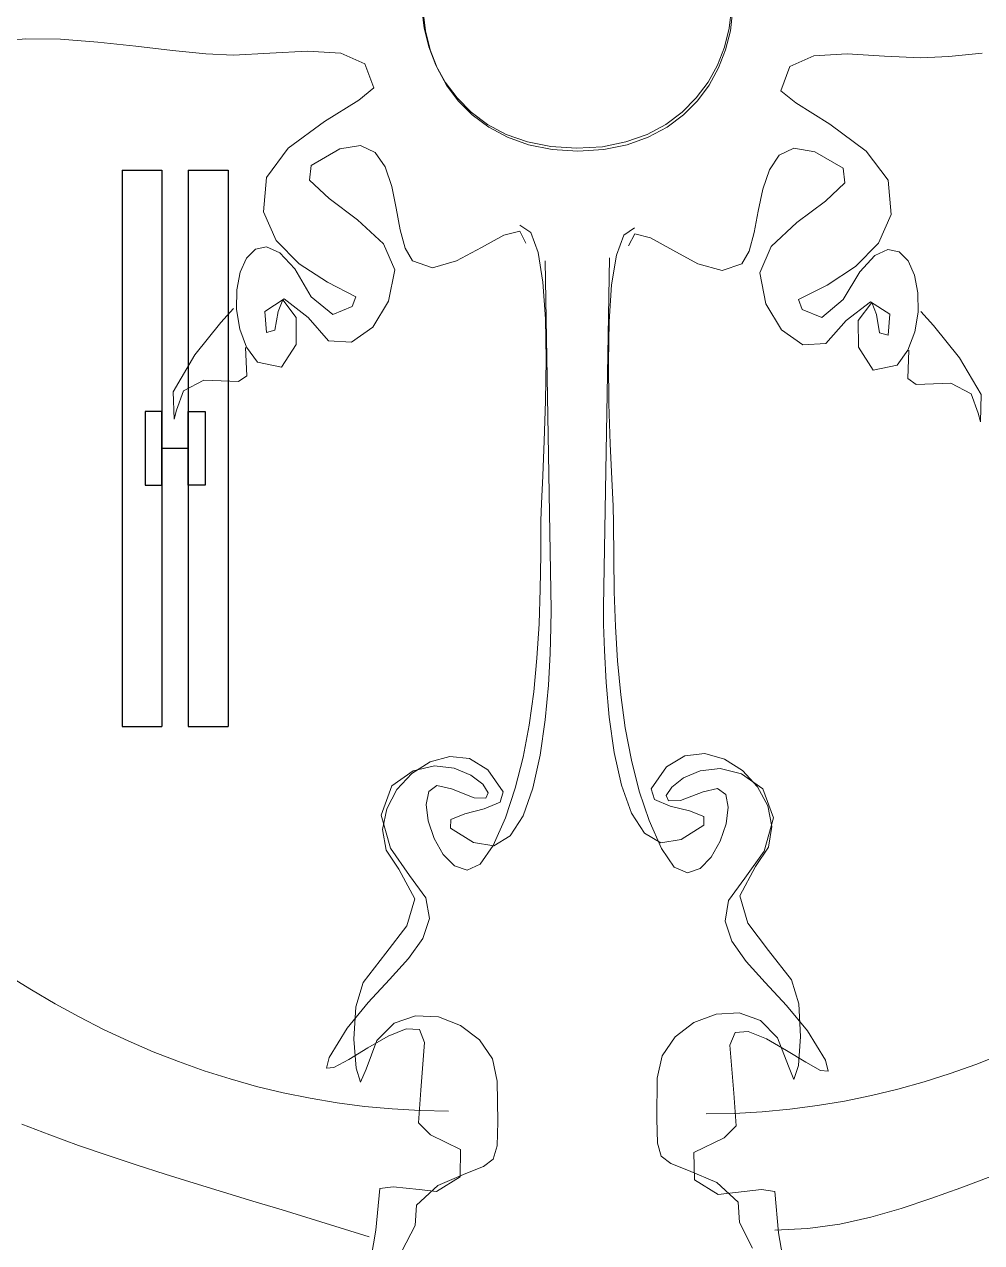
# Model space of a CAD drawing. Header units: centimetres. Extents: x -377343 to 693706, y 194584 to 813780.
# Drawn here: x 203744.49 to 203780.63, y 497816.13 to 497862.12 of the extents above; entities that cross this region are included whole.
import ezdxf

# ---------------------------------------------------------------- set-up
doc = ezdxf.new("R2010")
doc.units = ezdxf.units.CM
for name, color, linetype in [('pintu', 235, 'Continuous'), ('PIPA', 11, 'Continuous'), ('TEXT', 7, 'Continuous')]:
    doc.layers.add(name, color=color, linetype=linetype)

msp = doc.modelspace()

# ---------------------------------------------------------------- linework, layer by layer
at = {"layer": 'pintu'}
for p, q in [((203748.178, 497856.613), (203748.178, 497835.613)), ((203748.178, 497856.613), (203749.678, 497856.613)), ((203749.678, 497856.613), (203749.678, 497835.613)), ((203750.678, 497856.613), (203750.678, 497835.613)), ((203750.678, 497856.613), (203750.678, 497835.613)), ((203750.678, 497856.613), (203752.178, 497856.613)), ((203752.178, 497856.613), (203752.178, 497835.613)), ((203749.678, 497846.113), (203750.678, 497846.113)), ((203748.178, 497835.613), (203749.678, 497835.613)), ((203750.678, 497835.613), (203752.178, 497835.613))]:
    msp.add_line(p, q, dxfattribs=at)
for points in [[(203749.678, 497847.5), (203749.046, 497847.5), (203749.046, 497844.726), (203749.678, 497844.726)], [(203750.678, 497847.5), (203751.31, 497847.5), (203751.31, 497844.726), (203750.678, 497844.726)]]:
    msp.add_lwpolyline(points, close=True, dxfattribs=at)
at = {"layer": 'PIPA', "lineweight": 35, "extrusion": (0, 0.816497, 0.57735), "elevation": 193451.324}
msp.add_lwpolyline([(-421704.212, -325591.681), (-159560.265, -63447.734), (377343.333, -600351.331), (-158232.47, -1135927.133), (-693706.405, -600453.199), (-454216.825, -360963.619)], dxfattribs=at)
at = {"layer": 'TEXT', "color": 2, "linetype": 'Continuous', "lineweight": 13}
for p, q in [((203759.584, 497861.973), (203759.496, 497862.701)), ((203759.584, 497861.973), (203759.496, 497862.701)), ((203759.63, 497861.867), (203759.541, 497862.595)), ((203759.63, 497861.867), (203759.541, 497862.595)), ((203771.184, 497862.7), (203771.096, 497861.972)), ((203771.184, 497862.7), (203771.096, 497861.972)), ((203771.23, 497862.594), (203771.142, 497861.866)), ((203771.23, 497862.594), (203771.142, 497861.866)), ((203759.761, 497861.262), (203759.584, 497861.973)), ((203759.761, 497861.262), (203759.584, 497861.973)), ((203759.807, 497861.156), (203759.63, 497861.867)), ((203759.807, 497861.156), (203759.63, 497861.867)), ((203771.096, 497861.972), (203770.919, 497861.26)), ((203771.096, 497861.972), (203770.919, 497861.26)), ((203771.142, 497861.866), (203770.964, 497861.154)), ((203771.142, 497861.866), (203770.964, 497861.154)), ((203743.387, 497861.464), (203744.536, 497861.575)), ((203743.387, 497861.464), (203744.536, 497861.575)), ((203744.536, 497861.575), (203745.854, 497861.556)), ((203744.536, 497861.575), (203745.854, 497861.556)), ((203745.854, 497861.556), (203747.267, 497861.45)), ((203745.854, 497861.556), (203747.267, 497861.45)), ((203747.267, 497861.45), (203748.701, 497861.296)), ((203747.267, 497861.45), (203748.701, 497861.296)), ((203748.701, 497861.296), (203750.082, 497861.135)), ((203748.701, 497861.296), (203750.082, 497861.135)), ((203750.082, 497861.135), (203751.336, 497861.008)), ((203750.082, 497861.135), (203751.336, 497861.008)), ((203751.336, 497861.008), (203752.39, 497860.957)), ((203751.336, 497861.008), (203752.39, 497860.957)), ((203752.39, 497860.957), (203753.762, 497861.023)), ((203752.39, 497860.957), (203753.762, 497861.023)), ((203753.762, 497861.023), (203755.178, 497861.105)), ((203753.762, 497861.023), (203755.178, 497861.105)), ((203755.178, 497861.105), (203756.436, 497861.03)), ((203755.178, 497861.105), (203756.436, 497861.03)), ((203756.436, 497861.03), (203757.338, 497860.626)), ((203756.436, 497861.03), (203757.338, 497860.626)), ((203760.026, 497860.578), (203759.761, 497861.262)), ((203760.026, 497860.578), (203759.761, 497861.262)), ((203760.072, 497860.472), (203759.807, 497861.156)), ((203760.072, 497860.472), (203759.807, 497861.156)), ((203770.919, 497861.26), (203770.653, 497860.577)), ((203770.919, 497861.26), (203770.653, 497860.577)), ((203770.964, 497861.154), (203770.699, 497860.471)), ((203770.964, 497861.154), (203770.699, 497860.471)), ((203774.29, 497860.924), (203773.388, 497860.52)), ((203774.29, 497860.924), (203773.388, 497860.52)), ((203775.548, 497860.999), (203774.29, 497860.924)), ((203775.548, 497860.999), (203774.29, 497860.924)), ((203776.963, 497860.917), (203775.548, 497860.999)), ((203776.963, 497860.917), (203775.548, 497860.999)), ((203778.335, 497860.851), (203776.963, 497860.917)), ((203778.335, 497860.851), (203776.963, 497860.917)), ((203779.389, 497860.902), (203778.335, 497860.851)), ((203779.389, 497860.902), (203778.335, 497860.851)), ((203780.644, 497861.029), (203779.389, 497860.902)), ((203780.644, 497861.029), (203779.389, 497860.902)), ((203757.338, 497860.626), (203757.683, 497859.718)), ((203757.338, 497860.626), (203757.683, 497859.718)), ((203760.381, 497859.933), (203760.026, 497860.578)), ((203760.381, 497859.933), (203760.026, 497860.578)), ((203760.426, 497859.827), (203760.072, 497860.472)), ((203760.426, 497859.827), (203760.072, 497860.472)), ((203770.653, 497860.577), (203770.299, 497859.932)), ((203770.653, 497860.577), (203770.299, 497859.932)), ((203770.699, 497860.471), (203770.345, 497859.826)), ((203770.699, 497860.471), (203770.345, 497859.826)), ((203773.388, 497860.52), (203773.043, 497859.612)), ((203773.388, 497860.52), (203773.043, 497859.612)), ((203757.683, 497859.718), (203757.113, 497859.254)), ((203757.683, 497859.718), (203757.113, 497859.254)), ((203760.823, 497859.338), (203760.381, 497859.933)), ((203760.823, 497859.338), (203760.381, 497859.933)), ((203760.869, 497859.232), (203760.426, 497859.827)), ((203760.869, 497859.232), (203760.426, 497859.827)), ((203770.299, 497859.932), (203769.856, 497859.337)), ((203770.299, 497859.932), (203769.856, 497859.337)), ((203770.345, 497859.826), (203769.902, 497859.231)), ((203770.345, 497859.826), (203769.902, 497859.231)), ((203773.043, 497859.612), (203773.613, 497859.148)), ((203773.043, 497859.612), (203773.613, 497859.148)), ((203757.113, 497859.254), (203755.825, 497858.452)), ((203757.113, 497859.254), (203755.825, 497858.452)), ((203761.354, 497858.804), (203760.823, 497859.338)), ((203761.354, 497858.804), (203760.823, 497859.338)), ((203761.4, 497858.698), (203760.869, 497859.232)), ((203761.4, 497858.698), (203760.869, 497859.232)), ((203769.856, 497859.337), (203769.325, 497858.803)), ((203769.856, 497859.337), (203769.325, 497858.803)), ((203769.902, 497859.231), (203769.37, 497858.697)), ((203769.902, 497859.231), (203769.37, 497858.697)), ((203773.613, 497859.148), (203774.901, 497858.346)), ((203773.613, 497859.148), (203774.901, 497858.346)), ((203761.974, 497858.342), (203761.354, 497858.804)), ((203761.974, 497858.342), (203761.354, 497858.804)), ((203762.02, 497858.236), (203761.4, 497858.698)), ((203762.02, 497858.236), (203761.4, 497858.698)), ((203769.325, 497858.803), (203768.705, 497858.341)), ((203769.325, 497858.803), (203768.705, 497858.341)), ((203769.37, 497858.697), (203768.751, 497858.235)), ((203769.37, 497858.697), (203768.751, 497858.235)), ((203755.825, 497858.452), (203754.452, 497857.438)), ((203755.825, 497858.452), (203754.452, 497857.438)), ((203762.683, 497857.963), (203761.974, 497858.342)), ((203762.683, 497857.963), (203761.974, 497858.342)), ((203762.728, 497857.857), (203762.02, 497858.236)), ((203762.728, 497857.857), (203762.02, 497858.236)), ((203768.705, 497858.341), (203767.996, 497857.963)), ((203768.705, 497858.341), (203767.996, 497857.963)), ((203768.751, 497858.235), (203768.042, 497857.857)), ((203768.751, 497858.235), (203768.042, 497857.857)), ((203774.901, 497858.346), (203776.273, 497857.332)), ((203774.901, 497858.346), (203776.273, 497857.332)), ((203763.479, 497857.679), (203762.683, 497857.963)), ((203763.479, 497857.679), (203762.683, 497857.963)), ((203763.525, 497857.573), (203762.728, 497857.857)), ((203763.525, 497857.573), (203762.728, 497857.857)), ((203767.996, 497857.963), (203767.2, 497857.678)), ((203767.996, 497857.963), (203767.2, 497857.678)), ((203768.042, 497857.857), (203767.245, 497857.572)), ((203768.042, 497857.857), (203767.245, 497857.572)), ((203754.452, 497857.438), (203753.629, 497856.34)), ((203754.452, 497857.438), (203753.629, 497856.34)), ((203755.318, 497856.791), (203756.395, 497857.412)), ((203755.318, 497856.791), (203756.395, 497857.412)), ((203756.395, 497857.412), (203757.183, 497857.543)), ((203756.395, 497857.412), (203757.183, 497857.543)), ((203757.183, 497857.543), (203757.737, 497857.283)), ((203757.183, 497857.543), (203757.737, 497857.283)), ((203757.737, 497857.283), (203758.11, 497856.734)), ((203757.737, 497857.283), (203758.11, 497856.734)), ((203764.365, 497857.5), (203763.479, 497857.679)), ((203764.365, 497857.5), (203763.479, 497857.679)), ((203764.411, 497857.393), (203763.525, 497857.573)), ((203764.411, 497857.393), (203763.525, 497857.573)), ((203765.339, 497857.437), (203764.365, 497857.5)), ((203765.339, 497857.437), (203764.365, 497857.5)), ((203765.385, 497857.331), (203764.411, 497857.393)), ((203765.385, 497857.331), (203764.411, 497857.393)), ((203765.34, 497857.437), (203765.339, 497857.437)), ((203765.34, 497857.437), (203765.339, 497857.437)), ((203766.314, 497857.499), (203765.34, 497857.437)), ((203766.314, 497857.499), (203765.34, 497857.437)), ((203765.386, 497857.331), (203765.385, 497857.331)), ((203765.386, 497857.331), (203765.385, 497857.331)), ((203766.36, 497857.393), (203765.386, 497857.331)), ((203766.36, 497857.393), (203765.386, 497857.331)), ((203767.2, 497857.678), (203766.314, 497857.499)), ((203767.2, 497857.678), (203766.314, 497857.499)), ((203767.245, 497857.572), (203766.36, 497857.393)), ((203767.245, 497857.572), (203766.36, 497857.393)), ((203773.543, 497857.437), (203772.989, 497857.177)), ((203773.543, 497857.437), (203772.989, 497857.177)), ((203774.331, 497857.306), (203773.543, 497857.437)), ((203774.331, 497857.306), (203773.543, 497857.437)), ((203775.408, 497856.685), (203774.331, 497857.306)), ((203775.408, 497856.685), (203774.331, 497857.306)), ((203776.273, 497857.332), (203777.097, 497856.234)), ((203776.273, 497857.332), (203777.097, 497856.234)), ((203755.257, 497856.24), (203755.318, 497856.791)), ((203755.257, 497856.24), (203755.318, 497856.791)), ((203772.989, 497857.177), (203772.616, 497856.628)), ((203772.989, 497857.177), (203772.616, 497856.628)), ((203753.629, 497856.34), (203753.515, 497855.039)), ((203753.629, 497856.34), (203753.515, 497855.039)), ((203758.11, 497856.734), (203758.356, 497855.997)), ((203758.11, 497856.734), (203758.356, 497855.997)), ((203772.616, 497856.628), (203772.369, 497855.891)), ((203772.616, 497856.628), (203772.369, 497855.891)), ((203775.469, 497856.134), (203775.408, 497856.685)), ((203775.469, 497856.134), (203775.408, 497856.685)), ((203755.99, 497855.549), (203755.257, 497856.24)), ((203755.99, 497855.549), (203755.257, 497856.24)), ((203758.356, 497855.997), (203758.529, 497855.173)), ((203758.356, 497855.997), (203758.529, 497855.173)), ((203772.369, 497855.891), (203772.196, 497855.066)), ((203772.369, 497855.891), (203772.196, 497855.066)), ((203774.736, 497855.443), (203775.469, 497856.134)), ((203774.736, 497855.443), (203775.469, 497856.134)), ((203777.097, 497856.234), (203777.21, 497854.933)), ((203777.097, 497856.234), (203777.21, 497854.933)), ((203757.069, 497854.739), (203755.99, 497855.549)), ((203757.069, 497854.739), (203755.99, 497855.549)), ((203773.656, 497854.633), (203774.736, 497855.443)), ((203773.656, 497854.633), (203774.736, 497855.443)), ((203753.515, 497855.039), (203753.991, 497853.96)), ((203753.515, 497855.039), (203753.991, 497853.96)), ((203758.529, 497855.173), (203758.683, 497854.362)), ((203758.529, 497855.173), (203758.683, 497854.362)), ((203772.196, 497855.066), (203772.043, 497854.256)), ((203772.196, 497855.066), (203772.043, 497854.256)), ((203777.21, 497854.933), (203776.735, 497853.854)), ((203777.21, 497854.933), (203776.735, 497853.854)), ((203758.046, 497853.832), (203757.069, 497854.739)), ((203758.046, 497853.832), (203757.069, 497854.739)), ((203763.606, 497854.263), (203763.2, 497854.539)), ((203763.606, 497854.263), (203763.2, 497854.539)), ((203772.68, 497853.726), (203773.656, 497854.633)), ((203772.68, 497853.726), (203773.656, 497854.633)), ((203758.683, 497854.362), (203758.871, 497853.667)), ((203758.683, 497854.362), (203758.871, 497853.667)), ((203761.751, 497853.694), (203762.592, 497854.163)), ((203761.751, 497853.694), (203762.592, 497854.163)), ((203762.592, 497854.163), (203763.195, 497854.313)), ((203762.592, 497854.163), (203763.195, 497854.313)), ((203763.195, 497854.313), (203763.426, 497853.863)), ((203763.195, 497854.313), (203763.426, 497853.863)), ((203763.888, 497853.509), (203763.606, 497854.263)), ((203763.888, 497853.509), (203763.606, 497854.263)), ((203766.838, 497853.403), (203767.12, 497854.157)), ((203766.838, 497853.403), (203767.12, 497854.157)), ((203767.12, 497854.157), (203767.525, 497854.433)), ((203767.12, 497854.157), (203767.525, 497854.433)), ((203767.531, 497854.207), (203767.3, 497853.757)), ((203767.531, 497854.207), (203767.3, 497853.757)), ((203768.134, 497854.057), (203767.531, 497854.207)), ((203768.134, 497854.057), (203767.531, 497854.207)), ((203768.975, 497853.588), (203768.134, 497854.057)), ((203768.975, 497853.588), (203768.134, 497854.057)), ((203772.043, 497854.256), (203771.855, 497853.561)), ((203772.043, 497854.256), (203771.855, 497853.561)), ((203753.209, 497853.636), (203752.874, 497853.294)), ((203753.209, 497853.636), (203752.874, 497853.294)), ((203753.632, 497853.723), (203753.209, 497853.636)), ((203753.632, 497853.723), (203753.209, 497853.636)), ((203754.132, 497853.493), (203753.632, 497853.723)), ((203754.132, 497853.493), (203753.632, 497853.723)), ((203753.991, 497853.96), (203754.861, 497853.081)), ((203753.991, 497853.96), (203754.861, 497853.081)), ((203758.471, 497852.849), (203758.046, 497853.832)), ((203758.471, 497852.849), (203758.046, 497853.832)), ((203758.871, 497853.667), (203759.147, 497853.187)), ((203758.871, 497853.667), (203759.147, 497853.187)), ((203760.807, 497853.187), (203761.751, 497853.694)), ((203760.807, 497853.187), (203761.751, 497853.694)), ((203769.919, 497853.081), (203768.975, 497853.588)), ((203769.919, 497853.081), (203768.975, 497853.588)), ((203771.855, 497853.561), (203771.579, 497853.081)), ((203771.855, 497853.561), (203771.579, 497853.081)), ((203772.255, 497852.743), (203772.68, 497853.726)), ((203772.255, 497852.743), (203772.68, 497853.726)), ((203776.735, 497853.854), (203775.864, 497852.975)), ((203776.735, 497853.854), (203775.864, 497852.975)), ((203776.594, 497853.387), (203777.094, 497853.617)), ((203776.594, 497853.387), (203777.094, 497853.617)), ((203777.094, 497853.617), (203777.516, 497853.53)), ((203777.094, 497853.617), (203777.516, 497853.53)), ((203752.874, 497853.294), (203752.636, 497852.759)), ((203752.874, 497853.294), (203752.636, 497852.759)), ((203754.697, 497852.885), (203754.132, 497853.493)), ((203754.697, 497852.885), (203754.132, 497853.493)), ((203754.861, 497853.081), (203755.932, 497852.38)), ((203754.861, 497853.081), (203755.932, 497852.38)), ((203759.147, 497853.187), (203759.894, 497852.925)), ((203759.147, 497853.187), (203759.894, 497852.925)), ((203759.894, 497852.925), (203760.807, 497853.187)), ((203759.894, 497852.925), (203760.807, 497853.187)), ((203764.066, 497852.386), (203763.888, 497853.509)), ((203764.066, 497852.386), (203763.888, 497853.509)), ((203764.147, 497853.194), (203764.372, 497840.019)), ((203764.147, 497853.194), (203764.372, 497840.019)), ((203766.579, 497853.3), (203766.353, 497840.125)), ((203766.579, 497853.3), (203766.353, 497840.125)), ((203766.66, 497852.28), (203766.838, 497853.403)), ((203766.66, 497852.28), (203766.838, 497853.403)), ((203770.832, 497852.819), (203769.919, 497853.081)), ((203770.832, 497852.819), (203769.919, 497853.081)), ((203771.579, 497853.081), (203770.832, 497852.819)), ((203771.579, 497853.081), (203770.832, 497852.819)), ((203776.029, 497852.779), (203776.594, 497853.387)), ((203776.029, 497852.779), (203776.594, 497853.387)), ((203777.516, 497853.53), (203777.852, 497853.188)), ((203777.516, 497853.53), (203777.852, 497853.188)), ((203777.852, 497853.188), (203778.089, 497852.653)), ((203777.852, 497853.188), (203778.089, 497852.653)), ((203752.636, 497852.759), (203752.507, 497852.093)), ((203752.636, 497852.759), (203752.507, 497852.093)), ((203755.318, 497851.836), (203754.697, 497852.885)), ((203755.318, 497851.836), (203754.697, 497852.885)), ((203758.24, 497851.668), (203758.471, 497852.849)), ((203758.24, 497851.668), (203758.471, 497852.849)), ((203772.486, 497851.562), (203772.255, 497852.743)), ((203772.486, 497851.562), (203772.255, 497852.743)), ((203775.864, 497852.975), (203774.794, 497852.274)), ((203775.864, 497852.975), (203774.794, 497852.274)), ((203775.408, 497851.73), (203776.029, 497852.779)), ((203775.408, 497851.73), (203776.029, 497852.779)), ((203778.089, 497852.653), (203778.218, 497851.987)), ((203778.089, 497852.653), (203778.218, 497851.987)), ((203755.932, 497852.38), (203757.007, 497851.836)), ((203755.932, 497852.38), (203757.007, 497851.836)), ((203764.159, 497851.004), (203764.066, 497852.386)), ((203764.159, 497851.004), (203764.066, 497852.386)), ((203766.567, 497850.898), (203766.66, 497852.28)), ((203766.567, 497850.898), (203766.66, 497852.28)), ((203774.794, 497852.274), (203773.719, 497851.73)), ((203774.794, 497852.274), (203773.719, 497851.73)), ((203752.507, 497852.093), (203752.498, 497851.358)), ((203752.507, 497852.093), (203752.498, 497851.358)), ((203753.562, 497851.281), (203754.296, 497851.753)), ((203753.562, 497851.281), (203754.296, 497851.753)), ((203754.247, 497851.72), (203754.065, 497851.273)), ((203754.247, 497851.72), (203754.065, 497851.273)), ((203754.755, 497851.048), (203754.247, 497851.72)), ((203754.755, 497851.048), (203754.247, 497851.72)), ((203754.296, 497851.753), (203755.205, 497851.048)), ((203754.296, 497851.753), (203755.205, 497851.048)), ((203756.131, 497851.16), (203755.318, 497851.836)), ((203756.131, 497851.16), (203755.318, 497851.836)), ((203757.007, 497851.836), (203756.87, 497851.461)), ((203757.007, 497851.836), (203756.87, 497851.461)), ((203773.719, 497851.73), (203773.856, 497851.355)), ((203773.719, 497851.73), (203773.856, 497851.355)), ((203774.594, 497851.054), (203775.408, 497851.73)), ((203774.594, 497851.054), (203775.408, 497851.73)), ((203778.218, 497851.987), (203778.228, 497851.252)), ((203778.218, 497851.987), (203778.228, 497851.252)), ((203752.39, 497851.386), (203751.912, 497850.861)), ((203752.39, 497851.386), (203751.912, 497850.861)), ((203752.498, 497851.358), (203752.618, 497850.616)), ((203752.498, 497851.358), (203752.618, 497850.616)), ((203753.629, 497850.485), (203753.562, 497851.281)), ((203753.629, 497850.485), (203753.562, 497851.281)), ((203754.065, 497851.273), (203753.947, 497850.573)), ((203754.065, 497851.273), (203753.947, 497850.573)), ((203756.87, 497851.461), (203756.131, 497851.16)), ((203756.87, 497851.461), (203756.131, 497851.16)), ((203757.646, 497850.691), (203758.24, 497851.668)), ((203757.646, 497850.691), (203758.24, 497851.668)), ((203773.08, 497850.585), (203772.486, 497851.562)), ((203773.08, 497850.585), (203772.486, 497851.562)), ((203773.856, 497851.355), (203774.594, 497851.054)), ((203773.856, 497851.355), (203774.594, 497851.054)), ((203776.429, 497851.647), (203775.52, 497850.942)), ((203776.429, 497851.647), (203775.52, 497850.942)), ((203775.971, 497850.942), (203776.479, 497851.614)), ((203775.971, 497850.942), (203776.479, 497851.614)), ((203777.164, 497851.175), (203776.429, 497851.647)), ((203777.164, 497851.175), (203776.429, 497851.647)), ((203776.479, 497851.614), (203776.66, 497851.167)), ((203776.479, 497851.614), (203776.66, 497851.167)), ((203778.228, 497851.252), (203778.108, 497850.51)), ((203778.228, 497851.252), (203778.108, 497850.51)), ((203778.335, 497851.28), (203778.814, 497850.755)), ((203778.335, 497851.28), (203778.814, 497850.755)), ((203751.912, 497850.861), (203750.926, 497849.64)), ((203751.912, 497850.861), (203750.926, 497849.64)), ((203754.751, 497850.034), (203754.755, 497851.048)), ((203754.751, 497850.034), (203754.755, 497851.048)), ((203755.205, 497851.048), (203755.977, 497850.176)), ((203755.205, 497851.048), (203755.977, 497850.176)), ((203764.186, 497849.471), (203764.159, 497851.004)), ((203764.186, 497849.471), (203764.159, 497851.004)), ((203766.54, 497849.365), (203766.567, 497850.898)), ((203766.54, 497849.365), (203766.567, 497850.898)), ((203775.52, 497850.942), (203774.748, 497850.07)), ((203775.52, 497850.942), (203774.748, 497850.07)), ((203775.975, 497849.928), (203775.971, 497850.942)), ((203775.975, 497849.928), (203775.971, 497850.942)), ((203776.66, 497851.167), (203776.778, 497850.467)), ((203776.66, 497851.167), (203776.778, 497850.467)), ((203777.097, 497850.379), (203777.164, 497851.175)), ((203777.097, 497850.379), (203777.164, 497851.175)), ((203752.618, 497850.616), (203752.879, 497849.929)), ((203752.618, 497850.616), (203752.879, 497849.929)), ((203753.947, 497850.573), (203753.629, 497850.485)), ((203753.947, 497850.573), (203753.629, 497850.485)), ((203756.841, 497850.125), (203757.646, 497850.691)), ((203756.841, 497850.125), (203757.646, 497850.691)), ((203773.884, 497850.019), (203773.08, 497850.585)), ((203773.884, 497850.019), (203773.08, 497850.585)), ((203776.778, 497850.467), (203777.097, 497850.379)), ((203776.778, 497850.467), (203777.097, 497850.379)), ((203778.108, 497850.51), (203777.847, 497849.823)), ((203778.108, 497850.51), (203777.847, 497849.823)), ((203778.814, 497850.755), (203779.799, 497849.534)), ((203778.814, 497850.755), (203779.799, 497849.534)), ((203752.882, 497848.85), (203752.841, 497849.922)), ((203752.882, 497848.85), (203752.841, 497849.922)), ((203752.879, 497849.929), (203753.291, 497849.359)), ((203752.879, 497849.929), (203753.291, 497849.359)), ((203754.196, 497849.171), (203754.751, 497850.034)), ((203754.196, 497849.171), (203754.751, 497850.034)), ((203755.977, 497850.176), (203756.841, 497850.125)), ((203755.977, 497850.176), (203756.841, 497850.125)), ((203774.748, 497850.07), (203773.884, 497850.019)), ((203774.748, 497850.07), (203773.884, 497850.019)), ((203776.53, 497849.065), (203775.975, 497849.928)), ((203776.53, 497849.065), (203775.975, 497849.928)), ((203750.926, 497849.64), (203750.11, 497848.25)), ((203750.926, 497849.64), (203750.11, 497848.25)), ((203764.165, 497847.898), (203764.186, 497849.471)), ((203764.165, 497847.898), (203764.186, 497849.471)), ((203777.847, 497849.823), (203777.435, 497849.253)), ((203777.847, 497849.823), (203777.435, 497849.253)), ((203777.843, 497848.744), (203777.885, 497849.816)), ((203777.843, 497848.744), (203777.885, 497849.816)), ((203779.799, 497849.534), (203780.616, 497848.144)), ((203779.799, 497849.534), (203780.616, 497848.144)), ((203753.291, 497849.359), (203754.196, 497849.171)), ((203753.291, 497849.359), (203754.196, 497849.171)), ((203766.56, 497847.792), (203766.54, 497849.365)), ((203766.56, 497847.792), (203766.54, 497849.365)), ((203777.435, 497849.253), (203776.53, 497849.065)), ((203777.435, 497849.253), (203776.53, 497849.065)), ((203750.497, 497848.278), (203751.264, 497848.683)), ((203750.497, 497848.278), (203751.264, 497848.683)), ((203751.264, 497848.683), (203752.574, 497848.629)), ((203751.264, 497848.683), (203752.574, 497848.629)), ((203752.574, 497848.629), (203752.882, 497848.85)), ((203752.574, 497848.629), (203752.882, 497848.85)), ((203778.152, 497848.523), (203777.843, 497848.744)), ((203778.152, 497848.523), (203777.843, 497848.744)), ((203779.462, 497848.577), (203778.152, 497848.523)), ((203779.462, 497848.577), (203778.152, 497848.523)), ((203780.229, 497848.172), (203779.462, 497848.577)), ((203780.229, 497848.172), (203779.462, 497848.577)), ((203750.11, 497848.25), (203750.138, 497847.219)), ((203750.11, 497848.25), (203750.138, 497847.219)), ((203750.23, 497847.549), (203750.497, 497848.278)), ((203750.23, 497847.549), (203750.497, 497848.278)), ((203780.496, 497847.443), (203780.229, 497848.172)), ((203780.496, 497847.443), (203780.229, 497848.172)), ((203780.616, 497848.144), (203780.588, 497847.113)), ((203780.616, 497848.144), (203780.588, 497847.113)), ((203764.116, 497846.394), (203764.165, 497847.898)), ((203764.116, 497846.394), (203764.165, 497847.898)), ((203766.609, 497846.288), (203766.56, 497847.792)), ((203766.609, 497846.288), (203766.56, 497847.792)), ((203750.138, 497847.219), (203750.23, 497847.549)), ((203750.138, 497847.219), (203750.23, 497847.549)), ((203780.588, 497847.113), (203780.496, 497847.443)), ((203780.588, 497847.113), (203780.496, 497847.443)), ((203764.058, 497845.069), (203764.116, 497846.394)), ((203764.058, 497845.069), (203764.116, 497846.394)), ((203766.668, 497844.963), (203766.609, 497846.288)), ((203766.668, 497844.963), (203766.609, 497846.288)), ((203764.009, 497844.031), (203764.058, 497845.069)), ((203764.009, 497844.031), (203764.058, 497845.069)), ((203766.717, 497843.925), (203766.668, 497844.963)), ((203766.717, 497843.925), (203766.668, 497844.963)), ((203763.989, 497843.391), (203764.009, 497844.031)), ((203763.989, 497843.391), (203764.009, 497844.031)), ((203766.737, 497843.285), (203766.717, 497843.925)), ((203766.737, 497843.285), (203766.717, 497843.925)), ((203763.984, 497842.098), (203763.989, 497843.391)), ((203763.984, 497842.098), (203763.989, 497843.391)), ((203766.742, 497841.992), (203766.737, 497843.285)), ((203766.742, 497841.992), (203766.737, 497843.285)), ((203763.964, 497840.795), (203763.984, 497842.098)), ((203763.964, 497840.795), (203763.984, 497842.098)), ((203766.762, 497840.689), (203766.742, 497841.992)), ((203766.762, 497840.689), (203766.742, 497841.992)), ((203763.919, 497839.491), (203763.964, 497840.795)), ((203763.919, 497839.491), (203763.964, 497840.795)), ((203766.807, 497839.385), (203766.762, 497840.689)), ((203766.807, 497839.385), (203766.762, 497840.689)), ((203764.372, 497840.019), (203764.366, 497839.353)), ((203764.372, 497840.019), (203764.366, 497839.353)), ((203766.353, 497840.125), (203766.359, 497839.459)), ((203766.353, 497840.125), (203766.359, 497839.459)), ((203763.841, 497838.194), (203763.919, 497839.491)), ((203763.841, 497838.194), (203763.919, 497839.491)), ((203764.366, 497839.353), (203764.338, 497838.37)), ((203764.366, 497839.353), (203764.338, 497838.37)), ((203766.359, 497839.459), (203766.388, 497838.476)), ((203766.359, 497839.459), (203766.388, 497838.476)), ((203766.885, 497838.088), (203766.807, 497839.385)), ((203766.885, 497838.088), (203766.807, 497839.385)), ((203764.338, 497838.37), (203764.272, 497837.171)), ((203764.338, 497838.37), (203764.272, 497837.171)), ((203766.388, 497838.476), (203766.454, 497837.277)), ((203766.388, 497838.476), (203766.454, 497837.277)), ((203763.721, 497836.916), (203763.841, 497838.194)), ((203763.721, 497836.916), (203763.841, 497838.194)), ((203767.004, 497836.81), (203766.885, 497838.088)), ((203767.004, 497836.81), (203766.885, 497838.088)), ((203764.272, 497837.171), (203764.152, 497835.857)), ((203764.272, 497837.171), (203764.152, 497835.857)), ((203766.454, 497837.277), (203766.573, 497835.963)), ((203766.454, 497837.277), (203766.573, 497835.963)), ((203763.551, 497835.664), (203763.721, 497836.916)), ((203763.551, 497835.664), (203763.721, 497836.916)), ((203767.175, 497835.558), (203767.004, 497836.81)), ((203767.175, 497835.558), (203767.004, 497836.81)), ((203763.321, 497834.449), (203763.551, 497835.664)), ((203763.321, 497834.449), (203763.551, 497835.664)), ((203764.152, 497835.857), (203763.964, 497834.529)), ((203764.152, 497835.857), (203763.964, 497834.529)), ((203766.573, 497835.963), (203766.762, 497834.635)), ((203766.573, 497835.963), (203766.762, 497834.635)), ((203767.405, 497834.343), (203767.175, 497835.558)), ((203767.405, 497834.343), (203767.175, 497835.558)), ((203759.805, 497834.276), (203759.122, 497833.84)), ((203759.805, 497834.276), (203759.122, 497833.84)), ((203760.549, 497834.483), (203759.805, 497834.276)), ((203760.549, 497834.483), (203759.805, 497834.276)), ((203761.296, 497834.402), (203760.549, 497834.483)), ((203761.296, 497834.402), (203760.549, 497834.483)), ((203761.989, 497833.977), (203761.296, 497834.402)), ((203761.989, 497833.977), (203761.296, 497834.402)), ((203763.023, 497833.279), (203763.321, 497834.449)), ((203763.023, 497833.279), (203763.321, 497834.449)), ((203763.964, 497834.529), (203763.691, 497833.29)), ((203763.964, 497834.529), (203763.691, 497833.29)), ((203766.762, 497834.635), (203767.035, 497833.396)), ((203766.762, 497834.635), (203767.035, 497833.396)), ((203767.703, 497833.173), (203767.405, 497834.343)), ((203767.703, 497833.173), (203767.405, 497834.343)), ((203768.737, 497834.083), (203769.43, 497834.508)), ((203768.737, 497834.083), (203769.43, 497834.508)), ((203769.43, 497834.508), (203770.177, 497834.589)), ((203769.43, 497834.508), (203770.177, 497834.589)), ((203770.177, 497834.589), (203770.921, 497834.382)), ((203770.177, 497834.589), (203770.921, 497834.382)), ((203770.921, 497834.382), (203771.604, 497833.946)), ((203770.921, 497834.382), (203771.604, 497833.946)), ((203758.358, 497833.369), (203759.166, 497833.936)), ((203758.358, 497833.369), (203759.166, 497833.936)), ((203759.122, 497833.84), (203758.557, 497833.231)), ((203759.122, 497833.84), (203758.557, 497833.231)), ((203759.166, 497833.936), (203759.973, 497834.126)), ((203759.166, 497833.936), (203759.973, 497834.126)), ((203759.973, 497834.126), (203760.719, 497834.04)), ((203759.973, 497834.126), (203760.719, 497834.04)), ((203760.719, 497834.04), (203761.346, 497833.776)), ((203760.719, 497834.04), (203761.346, 497833.776)), ((203761.346, 497833.776), (203761.794, 497833.433)), ((203761.346, 497833.776), (203761.794, 497833.433)), ((203762.571, 497833.15), (203761.989, 497833.977)), ((203762.571, 497833.15), (203761.989, 497833.977)), ((203768.155, 497833.256), (203768.737, 497834.083)), ((203768.155, 497833.256), (203768.737, 497834.083)), ((203770.007, 497833.934), (203769.38, 497833.67)), ((203770.007, 497833.934), (203769.38, 497833.67)), ((203770.753, 497834.02), (203770.007, 497833.934)), ((203770.753, 497834.02), (203770.007, 497833.934)), ((203771.56, 497833.83), (203770.753, 497834.02)), ((203771.56, 497833.83), (203770.753, 497834.02)), ((203772.367, 497833.263), (203771.56, 497833.83)), ((203772.367, 497833.263), (203771.56, 497833.83)), ((203771.604, 497833.946), (203772.168, 497833.337)), ((203771.604, 497833.946), (203772.168, 497833.337)), ((203757.958, 497832.268), (203758.358, 497833.369)), ((203757.958, 497832.268), (203758.358, 497833.369)), ((203760.065, 497833.382), (203759.758, 497833.152)), ((203760.065, 497833.382), (203759.758, 497833.152)), ((203760.611, 497833.256), (203760.065, 497833.382)), ((203760.611, 497833.256), (203760.065, 497833.382)), ((203761.794, 497833.433), (203762.004, 497833.11)), ((203761.794, 497833.433), (203762.004, 497833.11)), ((203767.035, 497833.396), (203767.407, 497832.345)), ((203767.035, 497833.396), (203767.407, 497832.345)), ((203768.932, 497833.327), (203768.722, 497833.004)), ((203768.932, 497833.327), (203768.722, 497833.004)), ((203769.38, 497833.67), (203768.932, 497833.327)), ((203769.38, 497833.67), (203768.932, 497833.327)), ((203772.168, 497833.337), (203772.558, 497832.614)), ((203772.168, 497833.337), (203772.558, 497832.614)), ((203758.557, 497833.231), (203758.168, 497832.508)), ((203758.557, 497833.231), (203758.168, 497832.508)), ((203759.758, 497833.152), (203759.66, 497832.673)), ((203759.758, 497833.152), (203759.66, 497832.673)), ((203761.471, 497832.922), (203760.611, 497833.256)), ((203761.471, 497832.922), (203760.611, 497833.256)), ((203761.916, 497832.907), (203761.471, 497832.922)), ((203761.916, 497832.907), (203761.471, 497832.922)), ((203762.004, 497833.11), (203761.916, 497832.907)), ((203762.004, 497833.11), (203761.916, 497832.907)), ((203762.448, 497832.75), (203762.571, 497833.15)), ((203762.448, 497832.75), (203762.571, 497833.15)), ((203762.648, 497832.166), (203763.023, 497833.279)), ((203762.648, 497832.166), (203763.023, 497833.279)), ((203763.691, 497833.29), (203763.318, 497832.239)), ((203763.691, 497833.29), (203763.318, 497832.239)), ((203768.078, 497832.06), (203767.703, 497833.173)), ((203768.078, 497832.06), (203767.703, 497833.173)), ((203768.278, 497832.856), (203768.155, 497833.256)), ((203768.278, 497832.856), (203768.155, 497833.256)), ((203768.873, 497832.61), (203768.278, 497832.856)), ((203768.873, 497832.61), (203768.278, 497832.856)), ((203768.722, 497833.004), (203768.81, 497832.801)), ((203768.722, 497833.004), (203768.81, 497832.801)), ((203769.255, 497832.816), (203770.115, 497833.15)), ((203769.255, 497832.816), (203770.115, 497833.15)), ((203770.115, 497833.15), (203770.661, 497833.276)), ((203770.115, 497833.15), (203770.661, 497833.276)), ((203770.661, 497833.276), (203770.967, 497833.046)), ((203770.661, 497833.276), (203770.967, 497833.046)), ((203770.967, 497833.046), (203771.066, 497832.567)), ((203770.967, 497833.046), (203771.066, 497832.567)), ((203772.768, 497832.162), (203772.367, 497833.263)), ((203772.768, 497832.162), (203772.367, 497833.263)), ((203758.168, 497832.508), (203758.012, 497831.727)), ((203758.168, 497832.508), (203758.012, 497831.727)), ((203759.66, 497832.673), (203759.739, 497832.049)), ((203759.66, 497832.673), (203759.739, 497832.049)), ((203761.121, 497832.319), (203761.853, 497832.504)), ((203761.121, 497832.319), (203761.853, 497832.504)), ((203761.853, 497832.504), (203762.448, 497832.75)), ((203761.853, 497832.504), (203762.448, 497832.75)), ((203768.81, 497832.801), (203769.255, 497832.816)), ((203768.81, 497832.801), (203769.255, 497832.816)), ((203769.605, 497832.426), (203768.873, 497832.61)), ((203769.605, 497832.426), (203768.873, 497832.61)), ((203770.14, 497832.213), (203769.605, 497832.426)), ((203770.14, 497832.213), (203769.605, 497832.426)), ((203771.066, 497832.567), (203770.987, 497831.943)), ((203771.066, 497832.567), (203770.987, 497831.943)), ((203772.558, 497832.614), (203772.713, 497831.833)), ((203772.558, 497832.614), (203772.713, 497831.833)), ((203758.308, 497831.016), (203757.958, 497832.268)), ((203758.308, 497831.016), (203757.958, 497832.268)), ((203759.739, 497832.049), (203759.963, 497831.384)), ((203759.739, 497832.049), (203759.963, 497831.384)), ((203760.582, 497831.776), (203760.585, 497832.107)), ((203760.582, 497831.776), (203760.585, 497832.107)), ((203760.585, 497832.107), (203761.121, 497832.319)), ((203760.585, 497832.107), (203761.121, 497832.319)), ((203762.187, 497831.116), (203762.648, 497832.166)), ((203762.187, 497831.116), (203762.648, 497832.166)), ((203763.318, 497832.239), (203762.83, 497831.479)), ((203763.318, 497832.239), (203762.83, 497831.479)), ((203767.407, 497832.345), (203767.896, 497831.585)), ((203767.407, 497832.345), (203767.896, 497831.585)), ((203768.539, 497831.01), (203768.078, 497832.06)), ((203768.539, 497831.01), (203768.078, 497832.06)), ((203770.144, 497831.882), (203770.14, 497832.213)), ((203770.144, 497831.882), (203770.14, 497832.213)), ((203770.987, 497831.943), (203770.763, 497831.278)), ((203770.987, 497831.943), (203770.763, 497831.278)), ((203772.417, 497830.91), (203772.768, 497832.162)), ((203772.417, 497830.91), (203772.768, 497832.162)), ((203758.012, 497831.727), (203758.147, 497830.946)), ((203758.012, 497831.727), (203758.147, 497830.946)), ((203761.445, 497831.236), (203760.582, 497831.776)), ((203761.445, 497831.236), (203760.582, 497831.776)), ((203762.83, 497831.479), (203762.211, 497831.111)), ((203762.83, 497831.479), (203762.211, 497831.111)), ((203767.896, 497831.585), (203768.515, 497831.217)), ((203767.896, 497831.585), (203768.515, 497831.217)), ((203769.281, 497831.342), (203770.144, 497831.882)), ((203769.281, 497831.342), (203770.144, 497831.882)), ((203772.713, 497831.833), (203772.579, 497831.052)), ((203772.713, 497831.833), (203772.579, 497831.052)), ((203759.034, 497829.99), (203758.308, 497831.016)), ((203759.034, 497829.99), (203758.308, 497831.016)), ((203759.963, 497831.384), (203760.302, 497830.783)), ((203759.963, 497831.384), (203760.302, 497830.783)), ((203762.211, 497831.111), (203761.445, 497831.236)), ((203762.211, 497831.111), (203761.445, 497831.236)), ((203761.699, 497830.413), (203762.187, 497831.116)), ((203761.699, 497830.413), (203762.187, 497831.116)), ((203768.515, 497831.217), (203769.281, 497831.342)), ((203768.515, 497831.217), (203769.281, 497831.342)), ((203769.027, 497830.307), (203768.539, 497831.01)), ((203769.027, 497830.307), (203768.539, 497831.01)), ((203770.763, 497831.278), (203770.423, 497830.677)), ((203770.763, 497831.278), (203770.423, 497830.677)), ((203772.579, 497831.052), (203772.096, 497830.328)), ((203772.579, 497831.052), (203772.096, 497830.328)), ((203758.147, 497830.946), (203758.629, 497830.222)), ((203758.147, 497830.946), (203758.629, 497830.222)), ((203760.302, 497830.783), (203760.726, 497830.351)), ((203760.302, 497830.783), (203760.726, 497830.351)), ((203770.423, 497830.677), (203770, 497830.245)), ((203770.423, 497830.677), (203770, 497830.245)), ((203771.692, 497829.884), (203772.417, 497830.91)), ((203771.692, 497829.884), (203772.417, 497830.91)), ((203758.629, 497830.222), (203759.226, 497829.11)), ((203758.629, 497830.222), (203759.226, 497829.11)), ((203760.726, 497830.351), (203761.202, 497830.193)), ((203760.726, 497830.351), (203761.202, 497830.193)), ((203761.202, 497830.193), (203761.699, 497830.413)), ((203761.202, 497830.193), (203761.699, 497830.413)), ((203769.524, 497830.087), (203769.027, 497830.307)), ((203769.524, 497830.087), (203769.027, 497830.307)), ((203770, 497830.245), (203769.524, 497830.087)), ((203770, 497830.245), (203769.524, 497830.087)), ((203772.096, 497830.328), (203771.5, 497829.216)), ((203772.096, 497830.328), (203771.5, 497829.216)), ((203759.647, 497829.146), (203759.034, 497829.99)), ((203759.647, 497829.146), (203759.034, 497829.99)), ((203771.079, 497829.04), (203771.692, 497829.884)), ((203771.079, 497829.04), (203771.692, 497829.884)), ((203771.5, 497829.216), (203771.801, 497828.189)), ((203771.5, 497829.216), (203771.801, 497828.189)), ((203759.226, 497829.11), (203758.925, 497828.083)), ((203759.226, 497829.11), (203758.925, 497828.083)), ((203759.778, 497828.363), (203759.647, 497829.146)), ((203759.778, 497828.363), (203759.647, 497829.146)), ((203770.947, 497828.257), (203771.079, 497829.04)), ((203770.947, 497828.257), (203771.079, 497829.04)), ((203759.527, 497827.609), (203759.778, 497828.363)), ((203759.527, 497827.609), (203759.778, 497828.363)), ((203771.199, 497827.503), (203770.947, 497828.257)), ((203771.199, 497827.503), (203770.947, 497828.257)), ((203758.925, 497828.083), (203758.138, 497827.055)), ((203758.925, 497828.083), (203758.138, 497827.055)), ((203771.801, 497828.189), (203772.587, 497827.161)), ((203771.801, 497828.189), (203772.587, 497827.161)), ((203758.992, 497826.852), (203759.527, 497827.609)), ((203758.992, 497826.852), (203759.527, 497827.609)), ((203771.734, 497826.745), (203771.199, 497827.503)), ((203771.734, 497826.745), (203771.199, 497827.503)), ((203758.138, 497827.055), (203757.278, 497825.943)), ((203758.138, 497827.055), (203757.278, 497825.943)), ((203772.587, 497827.161), (203773.448, 497826.049)), ((203772.587, 497827.161), (203773.448, 497826.049)), ((203758.272, 497826.057), (203758.992, 497826.852)), ((203758.272, 497826.057), (203758.992, 497826.852)), ((203772.454, 497825.951), (203771.734, 497826.745)), ((203772.454, 497825.951), (203771.734, 497826.745)), ((203743.872, 497826.217), (203744.753, 497825.666)), ((203743.872, 497826.217), (203744.753, 497825.666)), ((203757.466, 497825.192), (203758.272, 497826.057)), ((203757.466, 497825.192), (203758.272, 497826.057)), ((203773.259, 497825.086), (203772.454, 497825.951)), ((203773.259, 497825.086), (203772.454, 497825.951)), ((203773.448, 497826.049), (203773.728, 497825.137)), ((203773.448, 497826.049), (203773.728, 497825.137)), ((203744.753, 497825.666), (203745.648, 497825.142)), ((203744.753, 497825.666), (203745.648, 497825.142)), ((203757.278, 497825.943), (203756.998, 497825.031)), ((203757.278, 497825.943), (203756.998, 497825.031)), ((203745.648, 497825.142), (203746.556, 497824.647)), ((203745.648, 497825.142), (203746.556, 497824.647)), ((203756.674, 497824.225), (203757.466, 497825.192)), ((203756.674, 497824.225), (203757.466, 497825.192)), ((203756.998, 497825.031), (203756.929, 497823.805)), ((203756.998, 497825.031), (203756.929, 497823.805)), ((203774.052, 497824.119), (203773.259, 497825.086)), ((203774.052, 497824.119), (203773.259, 497825.086)), ((203773.728, 497825.137), (203773.797, 497823.911)), ((203773.728, 497825.137), (203773.797, 497823.911)), ((203746.556, 497824.647), (203747.476, 497824.18)), ((203746.556, 497824.647), (203747.476, 497824.18)), ((203758.45, 497824.412), (203759.255, 497824.693)), ((203758.45, 497824.412), (203759.255, 497824.693)), ((203759.255, 497824.693), (203760.121, 497824.648)), ((203759.255, 497824.693), (203760.121, 497824.648)), ((203760.121, 497824.648), (203760.956, 497824.329)), ((203760.121, 497824.648), (203760.956, 497824.329)), ((203770.604, 497824.754), (203769.77, 497824.435)), ((203770.604, 497824.754), (203769.77, 497824.435)), ((203771.47, 497824.799), (203770.604, 497824.754)), ((203771.47, 497824.799), (203770.604, 497824.754)), ((203772.276, 497824.518), (203771.47, 497824.799)), ((203772.276, 497824.518), (203771.47, 497824.799)), ((203747.476, 497824.18), (203748.41, 497823.743)), ((203747.476, 497824.18), (203748.41, 497823.743)), ((203755.994, 497823.121), (203756.674, 497824.225)), ((203755.994, 497823.121), (203756.674, 497824.225)), ((203757.798, 497823.757), (203758.45, 497824.412)), ((203757.798, 497823.757), (203758.45, 497824.412)), ((203758.907, 497824.198), (203758.219, 497823.922)), ((203758.907, 497824.198), (203758.219, 497823.922)), ((203759.405, 497824.168), (203758.907, 497824.198)), ((203759.405, 497824.168), (203758.907, 497824.198)), ((203759.597, 497823.684), (203759.405, 497824.168)), ((203759.597, 497823.684), (203759.405, 497824.168)), ((203760.956, 497824.329), (203761.666, 497823.786)), ((203760.956, 497824.329), (203761.666, 497823.786)), ((203769.77, 497824.435), (203769.06, 497823.892)), ((203769.77, 497824.435), (203769.06, 497823.892)), ((203772.928, 497823.864), (203772.276, 497824.518)), ((203772.928, 497823.864), (203772.276, 497824.518)), ((203774.732, 497823.015), (203774.052, 497824.119)), ((203774.732, 497823.015), (203774.052, 497824.119)), ((203748.41, 497823.743), (203749.355, 497823.336)), ((203748.41, 497823.743), (203749.355, 497823.336)), ((203756.929, 497823.805), (203757.011, 497822.708)), ((203756.929, 497823.805), (203757.011, 497822.708)), ((203757.391, 497822.678), (203757.798, 497823.757)), ((203757.391, 497822.678), (203757.798, 497823.757)), ((203758.219, 497823.922), (203757.458, 497823.487)), ((203758.219, 497823.922), (203757.458, 497823.487)), ((203759.455, 497821.879), (203759.597, 497823.684)), ((203759.455, 497821.879), (203759.597, 497823.684)), ((203761.666, 497823.786), (203762.16, 497823.069)), ((203761.666, 497823.786), (203762.16, 497823.069)), ((203769.06, 497823.892), (203768.566, 497823.175)), ((203769.06, 497823.892), (203768.566, 497823.175)), ((203771.129, 497823.578), (203771.32, 497824.062)), ((203771.129, 497823.578), (203771.32, 497824.062)), ((203771.32, 497824.062), (203771.818, 497824.092)), ((203771.32, 497824.062), (203771.818, 497824.092)), ((203771.818, 497824.092), (203772.506, 497823.816)), ((203771.818, 497824.092), (203772.506, 497823.816)), ((203772.506, 497823.816), (203773.268, 497823.381)), ((203772.506, 497823.816), (203773.268, 497823.381)), ((203773.335, 497822.784), (203772.928, 497823.864)), ((203773.335, 497822.784), (203772.928, 497823.864)), ((203773.797, 497823.911), (203773.715, 497822.814)), ((203773.797, 497823.911), (203773.715, 497822.814)), ((203749.355, 497823.336), (203750.313, 497822.96)), ((203749.355, 497823.336), (203750.313, 497822.96)), ((203757.458, 497823.487), (203756.738, 497823.042)), ((203757.458, 497823.487), (203756.738, 497823.042)), ((203771.27, 497821.773), (203771.129, 497823.578)), ((203771.27, 497821.773), (203771.129, 497823.578)), ((203773.268, 497823.381), (203773.988, 497822.936)), ((203773.268, 497823.381), (203773.988, 497822.936)), ((203781.37, 497823.23), (203780.413, 497822.854)), ((203781.37, 497823.23), (203780.413, 497822.854)), ((203750.313, 497822.96), (203751.283, 497822.617)), ((203750.313, 497822.96), (203751.283, 497822.617)), ((203755.89, 497822.711), (203755.994, 497823.121)), ((203755.89, 497822.711), (203755.994, 497823.121)), ((203756.177, 497822.734), (203755.89, 497822.711)), ((203756.177, 497822.734), (203755.89, 497822.711)), ((203756.738, 497823.042), (203756.177, 497822.734)), ((203756.738, 497823.042), (203756.177, 497822.734)), ((203762.16, 497823.069), (203762.345, 497822.227)), ((203762.16, 497823.069), (203762.345, 497822.227)), ((203768.566, 497823.175), (203768.38, 497822.333)), ((203768.566, 497823.175), (203768.38, 497822.333)), ((203773.541, 497822.291), (203773.335, 497822.784)), ((203773.541, 497822.291), (203773.335, 497822.784)), ((203773.715, 497822.814), (203773.541, 497822.291)), ((203773.715, 497822.814), (203773.541, 497822.291)), ((203773.988, 497822.936), (203774.549, 497822.628)), ((203773.988, 497822.936), (203774.549, 497822.628)), ((203774.836, 497822.605), (203774.732, 497823.015)), ((203774.836, 497822.605), (203774.732, 497823.015)), ((203780.413, 497822.854), (203779.443, 497822.51)), ((203780.413, 497822.854), (203779.443, 497822.51)), ((203751.283, 497822.617), (203752.264, 497822.306)), ((203751.283, 497822.617), (203752.264, 497822.306)), ((203752.264, 497822.306), (203753.256, 497822.028)), ((203752.264, 497822.306), (203753.256, 497822.028)), ((203757.011, 497822.708), (203757.184, 497822.185)), ((203757.011, 497822.708), (203757.184, 497822.185)), ((203757.184, 497822.185), (203757.391, 497822.678)), ((203757.184, 497822.185), (203757.391, 497822.678)), ((203768.38, 497822.333), (203768.367, 497820.798)), ((203768.38, 497822.333), (203768.367, 497820.798)), ((203774.549, 497822.628), (203774.836, 497822.605)), ((203774.549, 497822.628), (203774.836, 497822.605)), ((203779.443, 497822.51), (203778.462, 497822.2)), ((203779.443, 497822.51), (203778.462, 497822.2)), ((203753.256, 497822.028), (203754.26, 497821.785)), ((203753.256, 497822.028), (203754.26, 497821.785)), ((203759.364, 497820.648), (203759.455, 497821.879)), ((203759.364, 497820.648), (203759.455, 497821.879)), ((203762.345, 497822.227), (203762.358, 497820.692)), ((203762.345, 497822.227), (203762.358, 497820.692)), ((203777.469, 497821.922), (203776.466, 497821.679)), ((203777.469, 497821.922), (203776.466, 497821.679)), ((203778.462, 497822.2), (203777.469, 497821.922)), ((203778.462, 497822.2), (203777.469, 497821.922)), ((203754.26, 497821.785), (203755.274, 497821.578)), ((203754.26, 497821.785), (203755.274, 497821.578)), ((203755.274, 497821.578), (203756.299, 497821.406)), ((203755.274, 497821.578), (203756.299, 497821.406)), ((203756.299, 497821.406), (203757.334, 497821.271)), ((203756.299, 497821.406), (203757.334, 497821.271)), ((203771.362, 497820.542), (203771.27, 497821.773)), ((203771.362, 497820.542), (203771.27, 497821.773)), ((203775.451, 497821.472), (203774.427, 497821.3)), ((203775.451, 497821.472), (203774.427, 497821.3)), ((203776.466, 497821.679), (203775.451, 497821.472)), ((203776.466, 497821.679), (203775.451, 497821.472)), ((203757.334, 497821.271), (203758.379, 497821.173)), ((203757.334, 497821.271), (203758.379, 497821.173)), ((203758.379, 497821.173), (203759.434, 497821.114)), ((203758.379, 497821.173), (203759.434, 497821.114)), ((203759.434, 497821.114), (203760.498, 497821.095)), ((203759.434, 497821.114), (203760.498, 497821.095)), ((203771.292, 497821.008), (203770.228, 497820.989)), ((203771.292, 497821.008), (203770.228, 497820.989)), ((203772.347, 497821.067), (203771.292, 497821.008)), ((203772.347, 497821.067), (203771.292, 497821.008)), ((203773.392, 497821.165), (203772.347, 497821.067)), ((203773.392, 497821.165), (203772.347, 497821.067)), ((203774.427, 497821.3), (203773.392, 497821.165)), ((203774.427, 497821.3), (203773.392, 497821.165)), ((203745.453, 497820.192), (203744.389, 497820.604)), ((203759.822, 497820.194), (203759.364, 497820.648)), ((203759.822, 497820.194), (203759.364, 497820.648)), ((203762.358, 497820.692), (203762.337, 497819.779)), ((203762.358, 497820.692), (203762.337, 497819.779)), ((203768.367, 497820.798), (203768.389, 497819.885)), ((203768.367, 497820.798), (203768.389, 497819.885)), ((203770.903, 497820.088), (203771.362, 497820.542)), ((203770.903, 497820.088), (203771.362, 497820.542)), ((203746.529, 497819.8), (203745.453, 497820.192)), ((203760.957, 497819.639), (203759.822, 497820.194)), ((203760.957, 497819.639), (203759.822, 497820.194)), ((203769.769, 497819.533), (203770.903, 497820.088)), ((203769.769, 497819.533), (203770.903, 497820.088)), ((203747.613, 497819.424), (203746.529, 497819.8)), ((203760.94, 497818.609), (203760.957, 497819.639)), ((203760.94, 497818.609), (203760.957, 497819.639)), ((203762.337, 497819.779), (203762.191, 497819.285)), ((203762.337, 497819.779), (203762.191, 497819.285)), ((203768.389, 497819.885), (203768.535, 497819.391)), ((203768.389, 497819.885), (203768.535, 497819.391)), ((203769.786, 497818.503), (203769.769, 497819.533)), ((203769.786, 497818.503), (203769.769, 497819.533)), ((203748.705, 497819.062), (203747.613, 497819.424)), ((203749.803, 497818.711), (203748.705, 497819.062)), ((203762.191, 497819.285), (203761.828, 497819.007)), ((203762.191, 497819.285), (203761.828, 497819.007)), ((203768.535, 497819.391), (203768.898, 497819.114)), ((203768.535, 497819.391), (203768.898, 497819.114)), ((203768.898, 497819.114), (203769.566, 497818.848)), ((203768.898, 497819.114), (203769.566, 497818.848)), ((203750.904, 497818.369), (203749.803, 497818.711)), ((203760.048, 497818.054), (203760.94, 497818.609)), ((203760.048, 497818.054), (203760.94, 497818.609)), ((203761.159, 497818.742), (203760.093, 497818.286)), ((203761.159, 497818.742), (203760.093, 497818.286)), ((203761.828, 497819.007), (203761.159, 497818.742)), ((203761.828, 497819.007), (203761.159, 497818.742)), ((203769.566, 497818.848), (203770.633, 497818.392)), ((203769.566, 497818.848), (203770.633, 497818.392)), ((203780.971, 497818.622), (203779.839, 497818.202)), ((203752.008, 497818.032), (203750.904, 497818.369)), ((203757.762, 497816.599), (203757.908, 497818.167)), ((203757.762, 497816.599), (203757.908, 497818.167)), ((203757.908, 497818.167), (203758.413, 497818.238)), ((203757.908, 497818.167), (203758.413, 497818.238)), ((203758.413, 497818.238), (203759.393, 497818.133)), ((203758.413, 497818.238), (203759.393, 497818.133)), ((203760.093, 497818.286), (203759.292, 497817.544)), ((203760.093, 497818.286), (203759.292, 497817.544)), ((203759.393, 497818.133), (203760.048, 497818.054)), ((203759.393, 497818.133), (203760.048, 497818.054)), ((203770.678, 497817.948), (203769.786, 497818.503)), ((203770.678, 497817.948), (203769.786, 497818.503)), ((203770.633, 497818.392), (203771.433, 497817.65)), ((203770.633, 497818.392), (203771.433, 497817.65)), ((203772.313, 497818.132), (203771.333, 497818.027)), ((203772.313, 497818.132), (203771.333, 497818.027)), ((203772.818, 497818.061), (203772.313, 497818.132)), ((203772.818, 497818.061), (203772.313, 497818.132)), ((203779.839, 497818.202), (203778.716, 497817.793)), ((203753.112, 497817.699), (203752.008, 497818.032)), ((203754.216, 497817.365), (203753.112, 497817.699)), ((203771.333, 497818.027), (203770.678, 497817.948)), ((203771.333, 497818.027), (203770.678, 497817.948)), ((203772.964, 497816.493), (203772.818, 497818.061)), ((203772.964, 497816.493), (203772.818, 497818.061)), ((203778.716, 497817.793), (203777.589, 497817.415)), ((203755.316, 497817.03), (203754.216, 497817.365)), ((203759.292, 497817.544), (203759.242, 497816.776)), ((203759.292, 497817.544), (203759.242, 497816.776)), ((203771.433, 497817.65), (203771.483, 497816.882)), ((203771.433, 497817.65), (203771.483, 497816.882)), ((203777.589, 497817.415), (203776.447, 497817.086)), ((203756.413, 497816.69), (203755.316, 497817.03)), ((203759.242, 497816.776), (203758.742, 497815.809)), ((203759.242, 497816.776), (203758.742, 497815.809)), ((203771.483, 497816.882), (203771.984, 497815.915)), ((203771.483, 497816.882), (203771.984, 497815.915)), ((203775.279, 497816.827), (203774.073, 497816.658)), ((203776.447, 497817.086), (203775.279, 497816.827)), ((203757.503, 497816.342), (203756.413, 497816.69)), ((203757.415, 497814.577), (203757.762, 497816.599)), ((203757.415, 497814.577), (203757.762, 497816.599)), ((203774.073, 497816.658), (203772.818, 497816.597)), ((203773.31, 497814.471), (203772.964, 497816.493)), ((203773.31, 497814.471), (203772.964, 497816.493))]:
    msp.add_line(p, q, dxfattribs=at)

doc.saveas('drawing.dxf')
